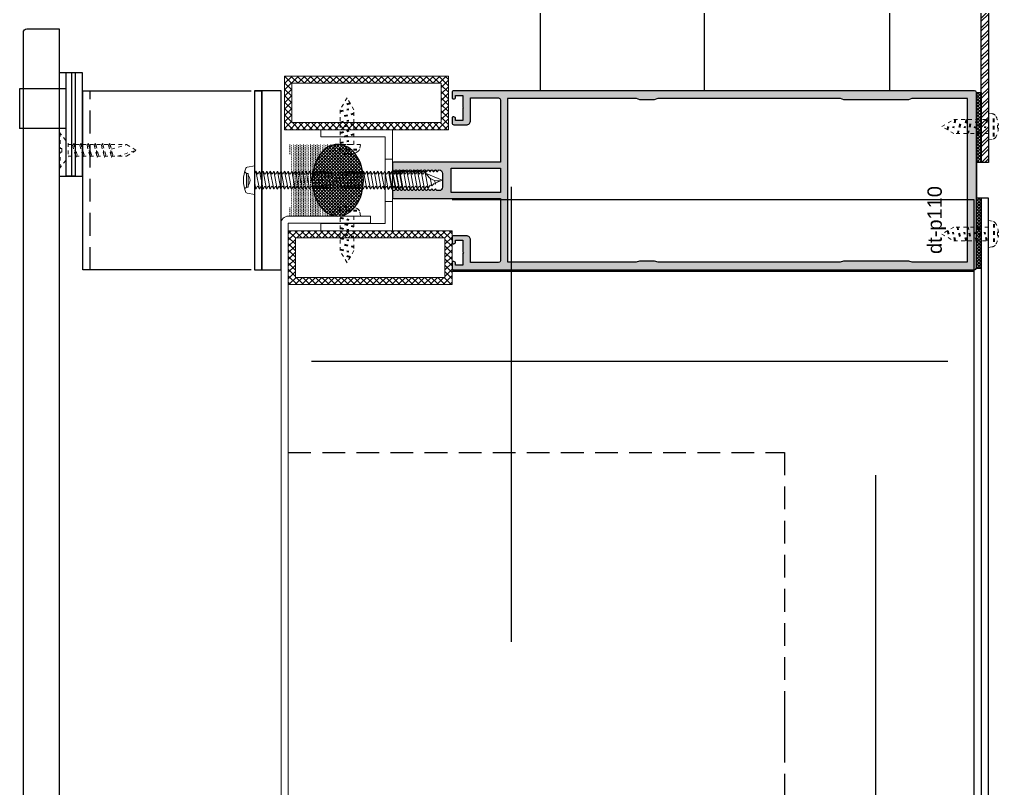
# Model space of a CAD drawing. Header units: inches. Extents: x -772 to 6765, y -813 to 4093.
# Drawn here: x -73.73 to -46.39, y 3304.16 to 3325.62 of the extents above; entities that cross this region are included whole.
import ezdxf

# ---------------------------------------------------------------- set-up
doc = ezdxf.new("R2010")
doc.units = ezdxf.units.IN
doc.header["$MEASUREMENT"] = 0
for name, pattern in [('HIDDEN', [9.525, 6.35, -3.175]), ('HIDDEN2', [0.1875, 0.125, -0.0625]), ('HIDDENX2', [19.05, 12.7, -6.35])]:
    doc.linetypes.add(name, pattern=pattern)
for name, color, linetype in [('aksoy_aksesuar', 40, 'Continuous'), ('aksoy_bant', 1, 'Continuous'), ('aksoy_block', 7, 'Continuous'), ('aksoy_detaytarama', 252, 'Continuous'), ('aksoy_fitil', 1, 'Continuous'), ('aksoy_iz', 8, 'HIDDEN'), ('aksoy_kapali', 3, 'Continuous'), ('aksoy_pvc', 245, 'Continuous'), ('aksoy_silikon', 1, 'Continuous'), ('H_FAC_Giydirme', 100, 'Continuous'), ('H_FAC_Kaplama', 41, 'Continuous'), ('H_FAC_Metal', 181, 'Continuous'), ('H_GEN_Greyscale1', 251, 'Continuous'), ('H_GEN_YalitimIsi', 32, 'BATTING'), ('H_STR_BetonarmeIz', 135, 'HIDDENX2')]:
    doc.layers.add(name, color=color, linetype=linetype)
for name, color, linetype, lineweight in [('aksoy_vida', 8, 'Continuous', 0), ('PROFIL', 5, 'Continuous', 18), ('S02_Beschriftung', 40, 'Continuous', 25)]:
    doc.layers.add(name, color=color, linetype=linetype, lineweight=lineweight)
doc.styles.get("Standard").update_dxf_attribs({"font": 'arial.ttf'})
doc.linetypes.add('BATTING', pattern='A,0.00254,-2.54,[134,ltypeshp.shx,S=2.54,R=0,X=-2.54,Y=0],-5.08,[134,ltypeshp.shx,S=2.54,R=180,X=2.54,Y=0],-2.54', length=10.16254)

# ---------------------------------------------------------------- blocks, each defined once
blk = doc.blocks.new('*U235')
at = {"layer": 'aksoy_kapali', "linetype": 'HIDDEN'}
blk.add_lwpolyline([(-212.61, 0), (-212.61, 533.45)], dxfattribs=at)
at = {"layer": 'H_FAC_Kaplama', "ltscale": 0.2}
for points in [[(-10, 0), (-10, 533.45)], [(0, 533.45), (0, 0)]]:
    blk.add_lwpolyline(points, dxfattribs=at)
at = {"layer": 'H_FAC_Metal'}
for points in [[(-269.61, 533.45), (-269.61, 0)], [(-267.61, 0), (-267.61, 533.45)]]:
    blk.add_lwpolyline(points, dxfattribs=at)
at = {"layer": 'H_FAC_Metal', "lineweight": 5}
for points in [[(-74, 533.45), (-74, 0)], [(-72, 0), (-72, 533.45)]]:
    blk.add_lwpolyline(points, dxfattribs=at)
at = {"layer": 'H_GEN_Greyscale1'}
blk.add_lwpolyline([(-265.61, 533.45), (-265.61, 0)], dxfattribs=at)
at = {"layer": 'H_GEN_YalitimIsi', "ltscale": 0.1}
blk.add_line((-238.11, 0), (-238.11, 533.45), dxfattribs=at)
blk = doc.blocks.new('RYN_0342506', base_point=(58, 24.6))
at = {"layer": 'aksoy_detaytarama', "ltscale": 0.1, "extrusion": (0, 0, -1)}
h = blk.add_hatch(color=256, dxfattribs=at)
h.dxf.hatch_style = 1
h.paths.add_polyline_path([(-88.15, 53), (-88.15, 46.2), (-74.45, 46.2), (-74.45, 53)], flags=16)
edge = h.paths.add_edge_path()
edge.add_arc((-87.65, 72.1), 0.5, 450.0013, 539.9987)
edge.add_line((-88.15, 72.1), (-88.15, 54.7))
edge.add_line((-88.15, 54.7), (-58.5, 54.7))
edge.add_arc((-58.5, 54.2), 0.5, 360, 450, ccw=False)
edge.add_line((-58, 54.2), (-58, 52.5))
edge.add_line((-58, 52.5), (-58.11, 52.5))
edge.add_line((-58.11, 52.5), (-58.33, 52.12))
edge.add_arc((-58.5, 52.22), 0.2, 210, 330, ccw=False)
edge.add_line((-58.67, 52.12), (-58.83, 52.39))
edge.add_arc((-59, 52.29), 0.2, 390, 510)
edge.add_line((-59.17, 52.39), (-59.33, 52.12))
edge.add_arc((-59.5, 52.22), 0.2, 210, 330, ccw=False)
edge.add_line((-59.67, 52.12), (-59.83, 52.39))
edge.add_arc((-60, 52.29), 0.2, 390, 510)
edge.add_line((-60.17, 52.39), (-60.33, 52.12))
edge.add_arc((-60.5, 52.22), 0.2, 210, 330, ccw=False)
edge.add_line((-60.67, 52.12), (-60.83, 52.39))
edge.add_arc((-61, 52.29), 0.2, 390, 510)
edge.add_line((-61.17, 52.39), (-61.33, 52.12))
edge.add_arc((-61.5, 52.22), 0.2, 210, 330, ccw=False)
edge.add_line((-61.67, 52.12), (-61.83, 52.39))
edge.add_arc((-62, 52.29), 0.2, 390, 510)
edge.add_line((-62.17, 52.39), (-62.33, 52.12))
edge.add_arc((-62.5, 52.22), 0.2, 210, 330, ccw=False)
edge.add_line((-62.67, 52.12), (-62.83, 52.39))
edge.add_arc((-63, 52.29), 0.2, 390, 510)
edge.add_line((-63.17, 52.39), (-63.33, 52.12))
edge.add_arc((-63.5, 52.22), 0.2, 210, 330, ccw=False)
edge.add_line((-63.67, 52.12), (-63.83, 52.39))
edge.add_arc((-64, 52.29), 0.2, 390, 510)
edge.add_line((-64.17, 52.39), (-64.33, 52.12))
edge.add_arc((-64.5, 52.22), 0.2, 210, 330, ccw=False)
edge.add_line((-64.67, 52.12), (-64.83, 52.39))
edge.add_arc((-65, 52.29), 0.2, 390, 510)
edge.add_line((-65.17, 52.39), (-65.33, 52.12))
edge.add_arc((-65.5, 52.22), 0.2, 210, 330, ccw=False)
edge.add_line((-65.67, 52.12), (-65.83, 52.39))
edge.add_arc((-66, 52.29), 0.2, 390, 510)
edge.add_line((-66.17, 52.39), (-66.33, 52.12))
edge.add_arc((-66.5, 52.22), 0.2, 210, 330, ccw=False)
edge.add_line((-66.67, 52.12), (-66.83, 52.39))
edge.add_arc((-67, 52.29), 0.2, 390, 510)
edge.add_line((-67.17, 52.39), (-67.33, 52.12))
edge.add_arc((-67.5, 52.22), 0.2, 210, 330, ccw=False)
edge.add_line((-67.67, 52.12), (-67.83, 52.39))
edge.add_arc((-68, 52.29), 0.2, 390, 510)
edge.add_line((-68.17, 52.39), (-68.33, 52.12))
edge.add_arc((-68.5, 52.22), 0.2, 210, 330, ccw=False)
edge.add_line((-68.67, 52.12), (-68.83, 52.39))
edge.add_arc((-69, 52.29), 0.2, 390, 510)
edge.add_line((-69.17, 52.39), (-69.33, 52.12))
edge.add_arc((-69.5, 52.22), 0.2, 210, 330, ccw=False)
edge.add_line((-69.67, 52.12), (-69.83, 52.39))
edge.add_arc((-70, 52.29), 0.2, 390, 510)
edge.add_line((-70.17, 52.39), (-70.33, 52.12))
edge.add_arc((-70.5, 52.22), 0.2, 210, 330, ccw=False)
edge.add_line((-70.67, 52.12), (-70.89, 52.5))
edge.add_line((-70.89, 52.5), (-71, 52.5))
edge.add_arc((-71, 51.5), 1, 450, 540)
edge.add_line((-72, 51.5), (-72, 47.7))
edge.add_arc((-71, 47.7), 1, 540, 630)
edge.add_line((-71, 46.7), (-70.39, 46.7))
edge.add_line((-70.39, 46.7), (-70.17, 47.07))
edge.add_arc((-70, 46.97), 0.2, 390, 510, ccw=False)
edge.add_line((-69.83, 47.07), (-69.67, 46.81))
edge.add_arc((-69.5, 46.91), 0.2, 570, 690)
edge.add_line((-69.33, 46.81), (-69.17, 47.07))
edge.add_arc((-69, 46.97), 0.2, 390, 510, ccw=False)
edge.add_line((-68.83, 47.07), (-68.67, 46.81))
edge.add_arc((-68.5, 46.91), 0.2, 570, 690)
edge.add_line((-68.33, 46.81), (-68.17, 47.07))
edge.add_arc((-68, 46.97), 0.2, 390, 510, ccw=False)
edge.add_line((-67.83, 47.07), (-67.67, 46.81))
edge.add_arc((-67.5, 46.91), 0.2, 570, 690)
edge.add_line((-67.33, 46.81), (-67.17, 47.07))
edge.add_arc((-67, 46.97), 0.2, 390, 510, ccw=False)
edge.add_line((-66.83, 47.07), (-66.67, 46.81))
edge.add_arc((-66.5, 46.91), 0.2, 570, 690)
edge.add_line((-66.33, 46.81), (-66.17, 47.07))
edge.add_arc((-66, 46.97), 0.2, 390, 510, ccw=False)
edge.add_line((-65.83, 47.07), (-65.67, 46.81))
edge.add_arc((-65.5, 46.91), 0.2, 570, 690)
edge.add_line((-65.33, 46.81), (-65.17, 47.07))
edge.add_arc((-65, 46.97), 0.2, 390, 510, ccw=False)
edge.add_line((-64.83, 47.07), (-64.67, 46.81))
edge.add_arc((-64.5, 46.91), 0.2, 570, 690)
edge.add_line((-64.33, 46.81), (-64.17, 47.07))
edge.add_arc((-64, 46.97), 0.2, 390, 510, ccw=False)
edge.add_line((-63.83, 47.07), (-63.67, 46.81))
edge.add_arc((-63.5, 46.91), 0.2, 570, 690)
edge.add_line((-63.33, 46.81), (-63.17, 47.07))
edge.add_arc((-63, 46.97), 0.2, 390, 510, ccw=False)
edge.add_line((-62.83, 47.07), (-62.67, 46.81))
edge.add_arc((-62.5, 46.91), 0.2, 570, 690)
edge.add_line((-62.33, 46.81), (-62.17, 47.07))
edge.add_arc((-62, 46.97), 0.2, 390, 510, ccw=False)
edge.add_line((-61.83, 47.07), (-61.67, 46.81))
edge.add_arc((-61.5, 46.91), 0.2, 570, 690)
edge.add_line((-61.33, 46.81), (-61.17, 47.07))
edge.add_arc((-61, 46.97), 0.2, 390, 510, ccw=False)
edge.add_line((-60.83, 47.07), (-60.67, 46.81))
edge.add_arc((-60.5, 46.91), 0.2, 570, 690)
edge.add_line((-60.33, 46.81), (-60.17, 47.07))
edge.add_arc((-60, 46.97), 0.2, 390, 510, ccw=False)
edge.add_line((-59.83, 47.07), (-59.67, 46.81))
edge.add_arc((-59.5, 46.91), 0.2, 570, 690)
edge.add_line((-59.33, 46.81), (-59.17, 47.07))
edge.add_arc((-59, 46.97), 0.2, 390, 510, ccw=False)
edge.add_line((-58.83, 47.07), (-58.61, 46.7))
edge.add_line((-58.61, 46.7), (-58, 46.7))
edge.add_line((-58, 46.7), (-58, 45))
edge.add_arc((-58.5, 45), 0.5, 270, 360, ccw=False)
edge.add_line((-58.5, 44.5), (-88.15, 44.5))
edge.add_line((-88.15, 44.5), (-88.15, 27.1))
edge.add_arc((-87.65, 27.1), 0.5, 540.0013, 629.9987)
edge.add_line((-87.65, 26.6), (-79.85, 26.6))
edge.add_line((-79.85, 26.6), (-79.85, 32.9))
edge.add_arc((-78.65, 32.9), 1.2, 450, 540, ccw=False)
edge.add_line((-78.65, 34.1), (-75.15, 34.1))
edge.add_arc((-75.15, 33.6), 0.5, 360, 450, ccw=False)
edge.add_line((-74.65, 33.6), (-74.65, 32.2))
edge.add_arc((-74.95, 32.2), 0.3, 270, 360.5033, ccw=False)
edge.add_line((-74.95, 31.9), (-75.15, 31.9))
edge.add_arc((-75.15, 32.4), 0.5, 540, 630, ccw=False)
edge.add_line((-75.65, 32.4), (-75.65, 32.9))
edge.add_line((-75.65, 32.9), (-77.65, 32.9))
edge.add_line((-77.65, 32.9), (-77.65, 29.6))
edge.add_line((-77.65, 29.6), (-77.85, 29.4))
edge.add_line((-77.85, 29.4), (-77.65, 29.2))
edge.add_line((-77.65, 29.2), (-77.65, 25.9))
edge.add_line((-77.65, 25.9), (-75.65, 25.9))
edge.add_line((-75.65, 25.9), (-75.65, 26.4))
edge.add_arc((-75.15, 26.4), 0.5, 450, 540, ccw=False)
edge.add_line((-75.15, 26.9), (-74.95, 26.9))
edge.add_arc((-74.95, 26.6), 0.3, 360, 450, ccw=False)
edge.add_line((-74.65, 26.6), (-74.65, 25.1))
edge.add_arc((-75.15, 25.1), 0.5, 270, 360, ccw=False)
edge.add_line((-75.15, 24.6), (-220.65, 24.6))
edge.add_arc((-220.65, 25.1), 0.5, 540.0003, 629.9997, ccw=False)
edge.add_line((-221.15, 25.1), (-221.15, 74.1))
edge.add_arc((-220.65, 74.1), 0.5, 450.0003, 539.9997, ccw=False)
edge.add_line((-220.65, 74.6), (-75.15, 74.6))
edge.add_arc((-75.15, 74.1), 0.5, 360, 450, ccw=False)
edge.add_line((-74.65, 74.1), (-74.65, 72.6))
edge.add_arc((-74.95, 72.6), 0.3, 270, 360, ccw=False)
edge.add_line((-74.95, 72.3), (-75.15, 72.3))
edge.add_arc((-75.15, 72.8), 0.5, 180, 270, ccw=False)
edge.add_line((-75.65, 72.8), (-75.65, 73.3))
edge.add_line((-75.65, 73.3), (-77.65, 73.3))
edge.add_line((-77.65, 73.3), (-77.65, 70))
edge.add_line((-77.65, 70), (-77.85, 69.8))
edge.add_line((-77.85, 69.8), (-77.65, 69.6))
edge.add_line((-77.65, 69.6), (-77.65, 66.3))
edge.add_line((-77.65, 66.3), (-75.65, 66.3))
edge.add_line((-75.65, 66.3), (-75.65, 66.8))
edge.add_arc((-75.15, 66.8), 0.5, 450, 540, ccw=False)
edge.add_line((-75.15, 67.3), (-74.95, 67.3))
edge.add_arc((-74.95, 67), 0.3, 359.4967, 450, ccw=False)
edge.add_line((-74.65, 67), (-74.65, 65.6))
edge.add_arc((-75.15, 65.6), 0.5, 270, 360, ccw=False)
edge.add_line((-75.15, 65.1), (-78.65, 65.1))
edge.add_arc((-78.65, 66.3), 1.2, 540, 630, ccw=False)
edge.add_line((-79.85, 66.3), (-79.85, 72.6))
edge.add_line((-79.85, 72.6), (-87.65, 72.6))
h.paths.add_polyline_path([(-218.65, 72.4), (-203.15, 72.4), (-202.15, 72.1), (-184.15, 72.1), (-183.15, 72.4), (-132.15, 72.4), (-131.15, 72.1), (-127.15, 72.1), (-126.15, 72.4), (-90.15, 72.4), (-90.15, 26.8), (-126.15, 26.8), (-127.15, 27.1), (-131.15, 27.1), (-132.15, 26.8), (-183.15, 26.8), (-183.15, 26.8), (-184.15, 27.1), (-202.15, 27.1), (-203.15, 26.8), (-218.65, 26.8)], flags=16)
at = {"layer": 'H_FAC_Giydirme', "extrusion": (0, 0, -1)}
blk.add_lwpolyline([(-87.65, 72.6, 0.4142), (-88.15, 72.1), (-88.15, 54.7), (-58.5, 54.7, -0.414214), (-58, 54.2), (-58, 52.5), (-58.11, 52.5), (-58.33, 52.12, -0.57735), (-58.67, 52.12), (-58.83, 52.39, 0.57735), (-59.17, 52.39), (-59.33, 52.12, -0.57735), (-59.67, 52.12), (-59.83, 52.39, 0.57735), (-60.17, 52.39), (-60.33, 52.12, -0.57735), (-60.67, 52.12), (-60.83, 52.39, 0.57735), (-61.17, 52.39), (-61.33, 52.12, -0.57735), (-61.67, 52.12), (-61.83, 52.39, 0.57735), (-62.17, 52.39), (-62.33, 52.12, -0.57735), (-62.67, 52.12), (-62.83, 52.39, 0.57735), (-63.17, 52.39), (-63.33, 52.12, -0.57735), (-63.67, 52.12), (-63.83, 52.39, 0.57735), (-64.17, 52.39), (-64.33, 52.12, -0.57735), (-64.67, 52.12), (-64.83, 52.39, 0.57735), (-65.17, 52.39), (-65.33, 52.12, -0.57735), (-65.67, 52.12), (-65.83, 52.39, 0.57735), (-66.17, 52.39), (-66.33, 52.12, -0.57735), (-66.67, 52.12), (-66.83, 52.39, 0.57735), (-67.17, 52.39), (-67.33, 52.12, -0.57735), (-67.67, 52.12), (-67.83, 52.39, 0.57735), (-68.17, 52.39), (-68.33, 52.12, -0.57735), (-68.67, 52.12), (-68.83, 52.39, 0.57735), (-69.17, 52.39), (-69.33, 52.12, -0.57735), (-69.67, 52.12), (-69.83, 52.39, 0.57735), (-70.17, 52.39), (-70.33, 52.12, -0.57735), (-70.67, 52.12), (-70.89, 52.5), (-71, 52.5, 0.414214), (-72, 51.5), (-72, 47.7, 0.414214), (-71, 46.7), (-70.39, 46.7), (-70.17, 47.07, -0.57735), (-69.83, 47.07), (-69.67, 46.81, 0.57735), (-69.33, 46.81), (-69.17, 47.07, -0.57735), (-68.83, 47.07), (-68.67, 46.81, 0.57735), (-68.33, 46.81), (-68.17, 47.07, -0.57735), (-67.83, 47.07), (-67.67, 46.81, 0.57735), (-67.33, 46.81), (-67.17, 47.07, -0.57735), (-66.83, 47.07), (-66.67, 46.81, 0.57735), (-66.33, 46.81), (-66.17, 47.07, -0.57735), (-65.83, 47.07), (-65.67, 46.81, 0.57735), (-65.33, 46.81), (-65.17, 47.07, -0.57735), (-64.83, 47.07), (-64.67, 46.81, 0.57735), (-64.33, 46.81), (-64.17, 47.07, -0.57735), (-63.83, 47.07), (-63.67, 46.81, 0.57735), (-63.33, 46.81), (-63.17, 47.07, -0.57735), (-62.83, 47.07), (-62.67, 46.81, 0.57735), (-62.33, 46.81), (-62.17, 47.07, -0.57735), (-61.83, 47.07), (-61.67, 46.81, 0.57735), (-61.33, 46.81), (-61.17, 47.07, -0.57735), (-60.83, 47.07), (-60.67, 46.81, 0.57735), (-60.33, 46.81), (-60.17, 47.07, -0.57735), (-59.83, 47.07), (-59.67, 46.81, 0.57735), (-59.33, 46.81), (-59.17, 47.07, -0.57735), (-58.83, 47.07), (-58.61, 46.7), (-58, 46.7), (-58, 45, -0.414214), (-58.5, 44.5), (-88.15, 44.5), (-88.15, 27.1, 0.4142), (-87.65, 26.6), (-79.85, 26.6), (-79.85, 32.9, -0.414214), (-78.65, 34.1), (-75.15, 34.1, -0.414214), (-74.65, 33.6), (-74.65, 32.2, -0.416789), (-74.95, 31.9), (-75.15, 31.9, -0.414214), (-75.65, 32.4), (-75.65, 32.9), (-77.65, 32.9), (-77.65, 29.6), (-77.85, 29.4), (-77.65, 29.2), (-77.65, 25.9), (-75.65, 25.9), (-75.65, 26.4, -0.414214), (-75.15, 26.9), (-74.95, 26.9, -0.414214), (-74.65, 26.6), (-74.65, 25.1, -0.414214), (-75.15, 24.6), (-220.65, 24.6, -0.41421), (-221.15, 25.1), (-221.15, 74.1, -0.41421), (-220.65, 74.6), (-75.15, 74.6, -0.414214), (-74.65, 74.1), (-74.65, 72.6, -0.414214), (-74.95, 72.3), (-75.15, 72.3, -0.414214), (-75.65, 72.8), (-75.65, 73.3), (-77.65, 73.3), (-77.65, 70), (-77.85, 69.8), (-77.65, 69.6), (-77.65, 66.3), (-75.65, 66.3), (-75.65, 66.8, -0.414214), (-75.15, 67.3), (-74.95, 67.3, -0.416789), (-74.65, 67), (-74.65, 65.6, -0.414214), (-75.15, 65.1), (-78.65, 65.1, -0.414214), (-79.85, 66.3), (-79.85, 72.6)], format="xyb", close=True, dxfattribs=at)
for points in [[(-218.65, 72.4), (-203.15, 72.4), (-202.15, 72.1), (-184.15, 72.1), (-183.15, 72.4), (-132.15, 72.4), (-131.15, 72.1), (-127.15, 72.1), (-126.15, 72.4), (-90.15, 72.4), (-90.15, 26.8), (-126.15, 26.8), (-127.15, 27.1), (-131.15, 27.1), (-132.15, 26.8), (-183.15, 26.8), (-183.15, 26.8), (-184.15, 27.1), (-202.15, 27.1), (-203.15, 26.8), (-218.65, 26.8)], [(-88.15, 53), (-88.15, 46.2), (-74.45, 46.2), (-74.45, 53)]]:
    blk.add_lwpolyline(points, close=True, dxfattribs=at)
at = {"layer": 'H_FAC_Giydirme'}
blk.add_lwpolyline([(88.15, 53), (88.15, 46.2), (74.45, 46.2), (74.45, 53), (88.15, 53)], close=True, dxfattribs=at)
blk = doc.blocks.new('v4578')
at = {"layer": 'aksoy_vida', "ltscale": 0.2, "extrusion": (0, 0, -1)}
for p, q in [((13.94, 50.88), (14.65, 52.62)), ((14.65, 52.62), (16.5, 48.17)), ((13.29, 49.32), (12.43, 48.74)), ((13.7, 50.32), (13.11, 49.74)), ((13.11, 49.74), (13.3, 49.35)), ((15.22, 49.29), (13.11, 49.74)), ((13.29, 49.32), (13.3, 49.35)), ((13.94, 50.88), (13.52, 50.74)), ((14.65, 50.5), (13.52, 50.74)), ((13.52, 50.74), (13.72, 50.35)), ((13.7, 50.32), (13.72, 50.35)), ((15.64, 50.29), (15.62, 50.29)), ((12.97, 48.22), (12.13, 47.74)), ((17.17, 46.78), (12.13, 47.74)), ((12.13, 47.74), (12.97, 47.26)), ((12.97, 47.22), (12.13, 46.74)), ((17.17, 45.78), (12.13, 46.74)), ((12.13, 46.74), (12.97, 46.26)), ((17.17, 47.78), (12.43, 48.74)), ((12.43, 48.74), (12.97, 48.26)), ((12.97, 48.22), (12.97, 48.26)), ((12.97, 47.22), (12.97, 47.26)), ((16.33, 48.26), (17.17, 47.78)), ((17.17, 47.78), (16.33, 47.3)), ((16.33, 47.3), (16.33, 47.26)), ((16.33, 47.26), (17.17, 46.78)), ((17.17, 46.78), (16.33, 46.3)), ((12.97, 46.22), (12.13, 45.74)), ((17.17, 44.78), (12.13, 45.74)), ((12.13, 45.74), (12.97, 45.26)), ((12.97, 45.22), (12.13, 44.75)), ((14.14, 44.36), (12.13, 44.75)), ((12.8, 44.36), (12.13, 44.75)), ((12.97, 44.23), (12.13, 43.75)), ((12.97, 44.27), (12.8, 44.36)), ((12.97, 46.22), (12.97, 46.26)), ((12.97, 45.22), (12.97, 45.26)), ((12.97, 44.23), (12.97, 44.27)), ((17.17, 43.79), (14.14, 44.36)), ((16.33, 46.3), (16.33, 46.26)), ((16.33, 46.26), (17.17, 45.78)), ((17.17, 45.78), (16.33, 45.3)), ((16.33, 45.3), (16.33, 45.26)), ((16.33, 45.26), (17.17, 44.78)), ((16.33, 44.31), (16.44, 44.36)), ((16.33, 44.31), (16.33, 44.27)), ((16.33, 44.27), (17.17, 43.79)), ((17.17, 43.79), (16.33, 43.31)), ((16.44, 44.36), (17.17, 44.78)), ((17.16, 40.62), (12.12, 41.58)), ((12.12, 41.58), (12.96, 41.1)), ((12.96, 41.06), (12.12, 40.58)), ((17.17, 42.79), (12.13, 43.75)), ((12.13, 43.75), (12.97, 43.27)), ((12.97, 43.23), (12.13, 42.75)), ((17.17, 41.79), (12.13, 42.75)), ((12.13, 42.75), (12.97, 42.27)), ((12.97, 42.23), (12.13, 41.75)), ((14.66, 41.26), (12.13, 41.75)), ((12.13, 41.75), (12.97, 41.27)), ((12.97, 41.23), (12.13, 40.75)), ((12.97, 41.27), (12.8, 41.36)), ((12.96, 41.06), (12.96, 41.1)), ((12.97, 43.23), (12.97, 43.27)), ((12.97, 42.23), (12.97, 42.27)), ((12.97, 41.26), (12.97, 41.27)), ((12.97, 41.23), (12.97, 41.27)), ((17.17, 40.79), (14.13, 41.36)), ((17.16, 41.62), (16.32, 41.14)), ((16.32, 41.14), (16.32, 41.1)), ((16.32, 41.1), (17.16, 40.62)), ((16.33, 43.31), (16.33, 43.27)), ((16.33, 43.27), (17.17, 42.79)), ((17.17, 42.79), (16.33, 42.31)), ((16.33, 42.31), (16.33, 42.27)), ((16.33, 42.27), (17.17, 41.79)), ((17.17, 41.79), (16.33, 41.31)), ((16.33, 41.31), (16.43, 41.36)), ((16.33, 41.31), (16.33, 41.27)), ((16.33, 41.31), (16.33, 41.27)), ((16.34, 41.26), (16.33, 41.27)), ((16.33, 41.27), (17.17, 40.79)), ((17.16, 39.62), (12.12, 40.58)), ((12.12, 40.58), (12.96, 40.1)), ((12.96, 40.06), (12.12, 39.58)), ((14.65, 39.1), (12.12, 39.58)), ((12.12, 39.58), (12.96, 39.1)), ((12.96, 39.06), (12.12, 38.58)), ((17.16, 37.62), (12.12, 38.58)), ((12.12, 38.58), (12.96, 38.1)), ((17.17, 39.79), (12.13, 40.75)), ((12.13, 40.75), (12.97, 40.27)), ((12.97, 40.23), (12.13, 39.75)), ((17.17, 38.79), (12.13, 39.75)), ((12.13, 39.75), (12.97, 39.27)), ((12.97, 39.23), (12.13, 38.75)), ((14.66, 38.26), (12.13, 38.75)), ((12.13, 38.75), (12.97, 38.27)), ((12.96, 39.1), (12.79, 39.2)), ((12.97, 38.27), (12.8, 38.36)), ((12.96, 40.06), (12.96, 40.1)), ((12.96, 39.1), (12.96, 39.1)), ((12.96, 39.06), (12.96, 39.1)), ((12.97, 40.23), (12.97, 40.27)), ((12.97, 39.23), (12.97, 39.27)), ((17.16, 38.62), (14.13, 39.2)), ((17.17, 37.79), (14.13, 38.36)), ((17.16, 40.62), (16.32, 40.14)), ((16.32, 40.14), (16.32, 40.1)), ((16.32, 40.1), (17.16, 39.62)), ((17.16, 39.62), (16.32, 39.14)), ((16.32, 39.14), (16.43, 39.2)), ((16.32, 39.14), (16.32, 39.1)), ((16.32, 39.14), (16.32, 39.1)), ((16.32, 39.1), (17.16, 38.62)), ((16.33, 39.1), (16.32, 39.1)), ((17.16, 38.62), (16.32, 38.14)), ((17.17, 40.79), (16.33, 40.31)), ((16.33, 40.31), (16.33, 40.27)), ((16.33, 40.27), (17.17, 39.79)), ((17.17, 39.79), (16.33, 39.31)), ((16.33, 39.31), (16.33, 39.27)), ((16.33, 39.27), (17.17, 38.79)), ((17.17, 38.79), (16.33, 38.31)), ((16.33, 38.31), (16.43, 38.36)), ((16.33, 38.31), (16.33, 38.27)), ((16.33, 38.31), (16.33, 38.27)), ((12.96, 38.06), (12.12, 37.58)), ((17.16, 36.62), (12.12, 37.58)), ((12.12, 37.58), (12.96, 37.1)), ((12.96, 37.06), (12.12, 36.58)), ((14.65, 36.1), (12.12, 36.58)), ((12.12, 36.58), (12.96, 36.1)), ((12.97, 38.23), (12.13, 37.75)), ((12.97, 36.06), (12.13, 35.58)), ((17.17, 34.62), (12.13, 35.58)), ((12.13, 35.58), (12.97, 35.1)), ((12.96, 38.06), (12.96, 38.1)), ((12.96, 37.06), (12.96, 37.1)), ((12.96, 36.1), (12.96, 36.1)), ((12.97, 38.23), (12.97, 38.27)), ((12.97, 38.26), (12.97, 38.27)), ((12.97, 36.06), (12.97, 36.1)), ((17.17, 35.62), (14.66, 36.1)), ((16.32, 38.14), (16.32, 38.1)), ((16.32, 38.1), (17.16, 37.62)), ((17.16, 37.62), (16.32, 37.14)), ((16.32, 37.14), (16.32, 37.1)), ((16.32, 37.1), (17.16, 36.62)), ((17.16, 36.62), (16.32, 36.14)), ((16.32, 36.14), (16.32, 36.1)), ((16.33, 36.1), (16.32, 36.1)), ((16.33, 38.27), (17.17, 37.79)), ((16.33, 38.26), (16.33, 38.27)), ((17.17, 35.62), (16.33, 36.1)), ((17.17, 35.62), (16.33, 35.14)), ((12.97, 35.06), (12.13, 34.58)), ((17.17, 33.62), (12.13, 34.58)), ((12.13, 34.58), (12.97, 34.1)), ((12.97, 34.06), (12.13, 33.58)), ((17.17, 32.62), (12.13, 33.58)), ((12.13, 33.58), (12.97, 33.1)), ((12.97, 33.06), (12.13, 32.58)), ((12.97, 35.06), (12.97, 35.1)), ((12.97, 34.06), (12.97, 34.1)), ((12.97, 33.06), (12.97, 33.1)), ((16.33, 35.14), (16.33, 35.1)), ((16.33, 35.1), (17.17, 34.62)), ((17.17, 34.62), (16.33, 34.14)), ((16.33, 34.14), (16.33, 34.1)), ((16.33, 34.1), (17.17, 33.62)), ((17.17, 33.62), (16.33, 33.14)), ((16.33, 33.14), (16.33, 33.1)), ((16.33, 33.1), (17.17, 32.62)), ((17.17, 31.62), (12.13, 32.58)), ((12.13, 32.58), (12.97, 32.1)), ((12.97, 32.06), (12.13, 31.58)), ((14.66, 31.1), (12.13, 31.58)), ((12.13, 31.58), (12.97, 31.1)), ((12.97, 31.06), (12.13, 30.58)), ((17.17, 29.62), (12.13, 30.58)), ((12.13, 30.58), (12.97, 30.1)), ((12.97, 31.1), (12.79, 31.2)), ((12.97, 32.06), (12.97, 32.1)), ((12.97, 31.06), (12.97, 31.1)), ((12.97, 31.1), (12.97, 31.1)), ((12.97, 30.06), (12.97, 30.1)), ((17.17, 30.62), (14.13, 31.2)), ((17.17, 32.62), (16.33, 32.14)), ((16.33, 32.14), (16.33, 32.1)), ((16.33, 32.1), (17.17, 31.62)), ((17.17, 31.62), (16.33, 31.14)), ((16.33, 31.14), (16.43, 31.2)), ((16.33, 31.14), (16.33, 31.1)), ((16.33, 31.14), (16.33, 31.1)), ((16.33, 31.1), (17.17, 30.62)), ((16.33, 31.1), (16.33, 31.1)), ((17.17, 30.62), (16.33, 30.14)), ((16.33, 30.14), (16.33, 30.1)), ((16.33, 30.1), (17.17, 29.62)), ((12.97, 30.06), (12.13, 29.58)), ((17.17, 28.62), (12.13, 29.58)), ((12.13, 29.58), (12.97, 29.1)), ((12.97, 29.06), (12.13, 28.58)), ((14.66, 28.1), (12.13, 28.58)), ((12.13, 28.58), (12.97, 28.1)), ((12.97, 28.06), (12.13, 27.58)), ((17.17, 26.62), (12.13, 27.58)), ((12.13, 27.58), (12.97, 27.1)), ((12.97, 29.06), (12.97, 29.1)), ((12.97, 28.06), (12.97, 28.1)), ((12.97, 28.1), (12.97, 28.1)), ((17.17, 27.62), (14.66, 28.1)), ((17.17, 29.62), (16.33, 29.14)), ((16.33, 29.14), (16.33, 29.1)), ((16.33, 29.1), (17.17, 28.62)), ((17.17, 28.62), (16.33, 28.14)), ((16.33, 28.14), (16.33, 28.1)), ((17.17, 27.62), (16.33, 28.1)), ((16.33, 28.1), (16.33, 28.1)), ((17.17, 27.62), (16.33, 27.14)), ((12.97, 27.06), (12.13, 26.58)), ((17.17, 25.62), (12.13, 26.58)), ((12.13, 26.58), (12.97, 26.1)), ((12.97, 26.06), (12.13, 25.58)), ((17.17, 24.62), (12.13, 25.58)), ((12.13, 25.58), (12.97, 25.1)), ((12.97, 25.06), (12.13, 24.58)), ((12.97, 27.06), (12.97, 27.1)), ((12.97, 26.06), (12.97, 26.1)), ((12.97, 25.06), (12.97, 25.1)), ((16.33, 27.14), (16.33, 27.1)), ((16.33, 27.1), (17.17, 26.62)), ((17.17, 26.62), (16.33, 26.14)), ((16.33, 26.14), (16.33, 26.1)), ((16.33, 26.1), (17.17, 25.62)), ((17.17, 25.62), (16.33, 25.14)), ((16.33, 25.14), (16.33, 25.1)), ((16.33, 25.1), (17.17, 24.62)), ((17.17, 24.62), (16.33, 24.14)), ((17.17, 23.62), (12.13, 24.58)), ((12.13, 24.58), (12.97, 24.1)), ((12.97, 24.06), (12.13, 23.58)), ((14.66, 23.1), (12.13, 23.58)), ((12.13, 23.58), (12.97, 23.1)), ((12.97, 23.06), (12.13, 22.58)), ((17.17, 21.62), (12.13, 22.58)), ((12.13, 22.58), (12.97, 22.1)), ((12.97, 22.06), (12.13, 21.58)), ((12.97, 23.1), (12.8, 23.2)), ((12.97, 24.06), (12.97, 24.1)), ((12.97, 23.06), (12.97, 23.1)), ((12.97, 23.1), (12.97, 23.1)), ((12.97, 22.06), (12.97, 22.1)), ((17.17, 22.62), (14.13, 23.2)), ((16.33, 24.14), (16.33, 24.1)), ((16.33, 24.1), (17.17, 23.62)), ((17.17, 23.62), (16.33, 23.14)), ((16.33, 23.14), (16.43, 23.2)), ((16.33, 23.14), (16.33, 23.1)), ((16.33, 23.14), (16.33, 23.1)), ((16.33, 23.1), (17.17, 22.62)), ((16.33, 23.1), (16.33, 23.1)), ((17.17, 22.62), (16.33, 22.14)), ((16.33, 22.14), (16.33, 22.1)), ((16.33, 22.1), (17.17, 21.62)), ((17.17, 20.62), (12.13, 21.58)), ((12.13, 21.58), (12.97, 21.1)), ((12.97, 21.06), (12.13, 20.58)), ((14.66, 20.1), (12.13, 20.58)), ((12.13, 20.58), (12.97, 20.1)), ((12.97, 20.06), (12.13, 19.58)), ((17.17, 18.62), (12.13, 19.58)), ((12.13, 19.58), (12.97, 19.1)), ((12.97, 21.06), (12.97, 21.1)), ((12.97, 20.06), (12.97, 20.1)), ((12.97, 20.1), (12.97, 20.1)), ((17.17, 19.62), (14.66, 20.1)), ((17.17, 21.62), (16.33, 21.14)), ((16.33, 21.14), (16.33, 21.1)), ((16.33, 21.1), (17.17, 20.62)), ((17.17, 20.62), (16.33, 20.14)), ((16.33, 20.14), (16.33, 20.1)), ((16.33, 20.1), (16.33, 20.1)), ((17.17, 19.62), (16.33, 19.14)), ((17.17, 19.62), (16.34, 20.1)), ((12.97, 19.06), (12.13, 18.58)), ((17.17, 17.62), (12.13, 18.58)), ((12.13, 18.58), (12.97, 18.1)), ((12.97, 18.06), (12.13, 17.58)), ((17.17, 16.62), (12.13, 17.58)), ((12.13, 17.58), (12.97, 17.1)), ((12.97, 17.06), (12.13, 16.58)), ((17.17, 15.62), (12.13, 16.58)), ((12.13, 16.58), (12.97, 16.1)), ((12.97, 19.06), (12.97, 19.1)), ((12.97, 18.06), (12.97, 18.1)), ((12.97, 17.06), (12.97, 17.1)), ((16.33, 19.14), (16.33, 19.1)), ((16.33, 19.1), (17.17, 18.62)), ((17.17, 18.62), (16.33, 18.14)), ((16.33, 18.14), (16.33, 18.1)), ((16.33, 18.1), (17.17, 17.62)), ((17.17, 17.62), (16.33, 17.14)), ((16.33, 17.14), (16.33, 17.1)), ((16.33, 17.1), (17.17, 16.62)), ((17.17, 16.62), (16.33, 16.14)), ((12.97, 16.06), (12.13, 15.58)), ((14.66, 15.1), (12.13, 15.58)), ((12.13, 15.58), (12.97, 15.1)), ((12.97, 15.06), (12.13, 14.58)), ((17.17, 13.62), (12.13, 14.58)), ((12.13, 14.58), (12.97, 14.1)), ((12.97, 14.06), (12.13, 13.58)), ((12.97, 15.1), (12.79, 15.2)), ((12.97, 16.06), (12.97, 16.1)), ((12.97, 15.06), (12.97, 15.1)), ((12.97, 15.1), (12.97, 15.1)), ((12.97, 14.06), (12.97, 14.1)), ((17.17, 14.62), (14.13, 15.2)), ((16.33, 16.14), (16.33, 16.1)), ((16.33, 16.1), (17.17, 15.62)), ((17.17, 15.62), (16.33, 15.14)), ((16.33, 15.14), (16.43, 15.2)), ((16.33, 15.14), (16.33, 15.1)), ((16.33, 15.14), (16.33, 15.1)), ((16.33, 15.1), (17.17, 14.62)), ((16.33, 15.1), (16.33, 15.1)), ((17.17, 14.62), (16.33, 14.14)), ((16.33, 14.14), (16.33, 14.1)), ((16.33, 14.1), (17.17, 13.62)), ((17.17, 12.62), (12.13, 13.58)), ((12.13, 13.58), (12.97, 13.1)), ((12.97, 13.06), (12.13, 12.58)), ((14.66, 12.1), (12.13, 12.58)), ((12.13, 12.58), (12.97, 12.1)), ((12.97, 12.06), (12.13, 11.58)), ((17.17, 10.62), (12.13, 11.58)), ((12.13, 11.58), (12.97, 11.1)), ((12.97, 11.06), (12.13, 10.58)), ((12.97, 13.06), (12.97, 13.1)), ((12.97, 12.06), (12.97, 12.1)), ((12.97, 12.1), (12.97, 12.1)), ((12.97, 11.06), (12.97, 11.1)), ((17.17, 11.62), (14.66, 12.1)), ((17.17, 13.62), (16.33, 13.14)), ((16.33, 13.14), (16.33, 13.1)), ((16.33, 13.1), (17.17, 12.62)), ((17.17, 12.62), (16.33, 12.14)), ((16.33, 12.14), (16.33, 12.1)), ((17.17, 11.62), (16.33, 12.1)), ((16.33, 12.1), (16.33, 12.1)), ((17.17, 11.62), (16.33, 11.14)), ((16.33, 11.14), (16.33, 11.1)), ((16.33, 11.1), (17.17, 10.62)), ((17.17, 9.62), (12.13, 10.58)), ((12.13, 10.58), (12.97, 10.1)), ((12.97, 10.06), (12.13, 9.58)), ((17.17, 8.62), (12.13, 9.58)), ((12.13, 9.58), (12.97, 9.1)), ((12.97, 9.06), (12.13, 8.58)), ((17.17, 7.62), (12.13, 8.58)), ((12.13, 8.58), (12.97, 8.1)), ((12.97, 10.06), (12.97, 10.1)), ((12.97, 9.06), (12.97, 9.1)), ((17.17, 10.62), (16.33, 10.14)), ((16.33, 10.14), (16.33, 10.1)), ((16.33, 10.1), (17.17, 9.62)), ((17.17, 9.62), (16.33, 9.14)), ((16.33, 9.14), (16.33, 9.1)), ((16.33, 9.1), (17.17, 8.62)), ((17.17, 8.62), (16.33, 8.14)), ((12.97, 8.06), (12.13, 7.58)), ((14.66, 7.1), (12.13, 7.58)), ((12.13, 7.58), (12.97, 7.1)), ((12.97, 7.06), (12.13, 6.58)), ((17.17, 5.62), (12.13, 6.58)), ((12.13, 6.58), (12.97, 6.1)), ((12.97, 6.06), (12.13, 5.58)), ((17.17, 4.62), (12.13, 5.58)), ((12.13, 5.58), (12.97, 5.1)), ((12.97, 7.1), (12.8, 7.2)), ((12.97, 8.06), (12.97, 8.1)), ((12.97, 7.06), (12.97, 7.1)), ((12.97, 7.1), (12.97, 7.1)), ((12.97, 6.06), (12.97, 6.1)), ((17.17, 6.62), (14.13, 7.2)), ((16.33, 8.14), (16.33, 8.1)), ((16.33, 8.1), (17.17, 7.62)), ((17.17, 7.62), (16.33, 7.14)), ((16.33, 7.14), (16.43, 7.2)), ((16.33, 7.14), (16.33, 7.1)), ((16.33, 7.14), (16.33, 7.1)), ((16.33, 7.1), (17.17, 6.62)), ((16.33, 7.1), (16.33, 7.1)), ((17.17, 6.62), (16.33, 6.14)), ((16.33, 6.14), (16.33, 6.1)), ((16.33, 6.1), (17.17, 5.62)), ((17.17, 5.62), (16.33, 5.14)), ((12.97, 5.06), (12.13, 4.58)), ((14.66, 4.1), (12.13, 4.58)), ((12.13, 4.58), (12.97, 4.1)), ((12.97, 4.06), (12.13, 3.58)), ((17.17, 2.62), (12.13, 3.58)), ((12.13, 3.58), (12.97, 3.1)), ((12.97, 3.06), (12.13, 2.58)), ((12.97, 5.06), (12.97, 5.1)), ((12.97, 4.06), (12.97, 4.1)), ((12.97, 4.1), (12.97, 4.1)), ((12.97, 3.06), (12.97, 3.1)), ((17.17, 3.62), (14.66, 4.1)), ((16.33, 5.14), (16.33, 5.1)), ((16.33, 5.1), (17.17, 4.62)), ((17.17, 4.62), (16.33, 4.14)), ((16.33, 4.14), (16.33, 4.1)), ((16.33, 4.1), (16.33, 4.1)), ((17.17, 3.62), (16.33, 3.14)), ((16.33, 3.14), (16.33, 3.1)), ((16.33, 3.1), (17.17, 2.62)), ((17.17, 3.62), (16.34, 4.1)), ((10.66, 0.26), (18.65, 0.26)), ((10.66, 0.26), (11.04, -1.89)), ((17.17, 1.62), (12.13, 2.58)), ((12.13, 2.58), (12.97, 2.1)), ((12.97, 2.06), (12.13, 1.58)), ((17.17, 0.62), (12.13, 1.58)), ((12.13, 1.58), (12.97, 1.1)), ((12.97, 1.06), (12.13, 0.58)), ((12.13, 0.58), (12.7, 0.26)), ((13.84, 0.26), (12.13, 0.58)), ((12.97, 2.06), (12.97, 2.1)), ((12.97, 1.06), (12.97, 1.1)), ((17.17, 2.62), (16.33, 2.14)), ((16.33, 2.14), (16.33, 2.1)), ((16.33, 2.1), (17.17, 1.62)), ((17.17, 1.62), (16.33, 1.14)), ((16.33, 1.14), (16.33, 1.1)), ((16.33, 1.1), (17.17, 0.62)), ((17.17, 0.62), (16.76, 0.26)), ((18.65, 0.26), (18.27, -1.89)), ((12.25, -2.55), (12.72, -2.07)), ((12.72, -2.07), (12.72, -1.58)), ((13.12, -1.58), (12.72, -1.58)), ((16.58, -2.07), (12.72, -2.07)), ((13.12, -1.58), (16.18, -1.58)), ((16.18, -1.58), (16.58, -1.58)), ((16.58, -2.07), (16.58, -1.58)), ((17.06, -2.55), (16.58, -2.07))]:
    blk.add_line(p, q, dxfattribs=at)
for centre, radius, start, end in [((-18.46, 51.64), 3.99, 302.1514, 9.5224), ((-11.43, -1.82), 0.4, 293.7327, 350), ((-14.65, 5.51), 8.41, 246.2692, 293.7327), ((-14.65, -3.43), 2.4, 50.4395, 129.5605), ((-17.88, -1.82), 0.4, 190, 246.2692)]:
    blk.add_arc(centre, radius, start, end, dxfattribs=at)
blk = doc.blocks.new('omegaplan1')
blk.add_lwpolyline([(-15.27, 34.1), (-15.27, 36.1), (-65.27, 36.1)])
at = {"layer": 'aksoy_bant'}
blk.add_lwpolyline([(-65.27, 41.49), (-15.27, 41.49), (-15.27, 36.1), (-65.27, 36.1)], close=True, dxfattribs=at)
at = {"layer": 'aksoy_iz'}
blk.add_line((-65.27, -11.9), (-15.27, -11.9), dxfattribs=at)
at = {"layer": 'H_FAC_Giydirme'}
blk.add_lwpolyline([(-65.27, 36.1), (-15.27, 36.1), (-15.27, 34.1), (-65.27, 34.1)], close=True, dxfattribs=at)
blk.add_lwpolyline([(-65.27, 33.1), (-65.27, -13.9), (-15.27, -13.9), (-15.27, 33.1)], dxfattribs=at)
blk.add_blockref('v4578', (-54.92, 33.85))
blk = doc.blocks.new('3.9x19 YHB VIDA')
at = {"layer": 'aksoy_vida', "linetype": 'HIDDEN2', "ltscale": 0.2}
for p, q in [((475.77, 5471.44), (471.16, 5471.44)), ((471.16, 5471.44), (474.33, 5468.88)), ((471.42, 5471.18), (475.77, 5471.18)), ((475.77, 5471.44), (475.77, 5470.67)), ((475.77, 5470.67), (476.28, 5470.67)), ((476.28, 5470.67), (476.79, 5470.67)), ((476.79, 5470.67), (476.79, 5471.44)), ((476.79, 5471.44), (481.4, 5471.44)), ((481.15, 5471.18), (476.79, 5471.18)), ((481.4, 5471.44), (478.23, 5468.88)), ((478.23, 5468.88), (474.33, 5468.88)), ((474.67, 5468.88), (474.67, 5452.59)), ((477.89, 5468.88), (477.89, 5452.59)), ((476.59, 5456.84), (477.89, 5452.59)), ((474.67, 5455.12), (476.28, 5449.88)), ((474.67, 5452.59), (476.28, 5449.88)), ((477.89, 5452.59), (476.28, 5449.88))]:
    blk.add_line(p, q, dxfattribs=at)
for points in [[(478.23, 5467.28), (474.33, 5466.8), (475, 5466.44), (478.23, 5467.28), (477.69, 5467.63), (474.33, 5466.8)], [(478.23, 5465.28), (474.33, 5464.8), (475, 5464.44), (478.23, 5465.28), (477.69, 5465.63), (474.33, 5464.8)], [(478.23, 5463.28), (474.33, 5462.8), (475, 5462.44), (478.23, 5463.28), (477.69, 5463.63), (474.33, 5462.8)], [(478.23, 5461.28), (474.33, 5460.8), (475, 5460.44), (478.23, 5461.28), (477.69, 5461.63), (474.33, 5460.8)], [(478.23, 5459.28), (474.33, 5458.8), (475, 5458.44), (478.23, 5459.28), (477.69, 5459.63), (474.33, 5458.8)], [(478.23, 5457.28), (474.33, 5456.8), (475, 5456.44), (478.23, 5457.28), (477.69, 5457.63), (474.33, 5456.8)]]:
    blk.add_lwpolyline(points, dxfattribs=at)
blk = doc.blocks.new('205437_s')
at = {"layer": 'aksoy_vida', "linetype": 'HIDDEN2', "lineweight": 35, "ltscale": 0.1}
for p, q in [((-1.52, -2.78), (-1.52, 2.78)), ((0.4, 1.95), (0.98, -0.49)), ((2.21, 0.74), (2.85, -1.95)), ((3.26, 1.95), (3.84, -0.49)), ((5.07, 0.74), (5.72, -1.95)), ((6.13, 1.95), (6.71, -0.49)), ((7.93, 0.74), (8.58, -1.95)), ((9.27, 1.95), (9.86, -0.49)), ((11.44, -0.91), (10.98, 0.71))]:
    blk.add_line(p, q, dxfattribs=at)
at = {"layer": 'aksoy_vida', "linetype": 'HIDDEN2', "ltscale": 0.1}
blk.add_lwpolyline([(0, -3.75), (0, 3.75), (-1.1, 3.61, 0.214256), (-2.12, 2.83, 0.099417), (-2.8, 0.42), (-2.51, 0.42), (-2.51, -0.42), (-2.8, -0.42, 0.099416), (-2.12, -2.83, 0.214256), (-1.1, -3.61)], format="xyb", close=True, dxfattribs=at)
blk.add_lwpolyline([(0, -1.95), (9.62, -1.95), (13, 0), (9.62, 1.95), (0, 1.95)], close=True, dxfattribs=at)
blk = doc.blocks.new('K03 kilps pl')
at = {"layer": 'aksoy_aksesuar'}
for p, q in [((1216.55, 3569.41), (1216.55, 3566.91)), ((1216.55, 3568.41), (1187.74, 3568.41)), ((1201.05, 3566.91), (1201.05, 3553.91)), ((1212.05, 3566.91), (1212.05, 3553.91)), ((1212.05, 3554.91), (1201.05, 3554.91)), ((1212.05, 3553.91), (1201.05, 3553.91))]:
    blk.add_line(p, q, dxfattribs=at)
blk.add_lwpolyline([(1216.55, 3569.41), (1187.74, 3569.41), (1187.74, 3566.91), (1216.55, 3566.91)], dxfattribs=at)
at = {"layer": 'aksoy_fitil'}
blk.add_lwpolyline([(1187.74, 3571.47), (1216.55, 3571.47), (1216.55, 3564.97), (1187.74, 3564.97)], close=True, dxfattribs=at)
blk = doc.blocks.new('sp4')
at = {"layer": 'aksoy_detaytarama'}
h = blk.add_hatch(dxfattribs=at)
h.set_pattern_fill('ANSI37', color=256, scale=0.2, angle=-360)
h.set_pattern_definition([(45, (-2962600.0232, 892152.89), (-0.44901280605, 0.44901280605), []), (135, (-2962600.0232, 892152.89), (-0.44901280605, -0.44901280605), [])])
h.paths.add_polyline_path([(-24.5, 0), (-24.5, 1.35), (-5, 1.35), (-5, 0)])
at = {"layer": 'aksoy_detaytarama', "lineweight": 5}
h = blk.add_hatch(dxfattribs=at)
h.set_pattern_fill('ANSI37', color=256, scale=0.4)
h.set_pattern_definition([(45, (-3286062.0662, -1795689.3348), (-0.8980256121, 0.8980256121), []), (135, (-3286062.0662, -1795689.3348), (-0.8980256121, -0.8980256121), [])])
h.paths.add_polyline_path([(-16.1, -148.5), (-27.1, -148.5), (-27.1, -190.26), (-16.1, -190.26)], flags=16)
h.paths.add_polyline_path([(-14.1, -146.5), (-29.1, -146.5), (-29.1, -192.26), (-14.1, -192.26)])
at = {"layer": 'aksoy_kapali', "linetype": 'HIDDEN'}
blk.add_lwpolyline([(-76, -192.26), (-76, -53.65), (-157, -53.65)], dxfattribs=at)
at = {"layer": 'aksoy_pvc', "lineweight": 5}
for points in [[(-14.1, -146.5), (-29.1, -146.5), (-29.1, -192.26), (-14.1, -192.26)], [(-16.1, -148.5), (-27.1, -148.5), (-27.1, -190.26), (-16.1, -190.26)]]:
    blk.add_lwpolyline(points, close=True, dxfattribs=at)
at = {"layer": 'aksoy_silikon'}
blk.add_lwpolyline([(-24.5, 0), (-24.5, 1.35), (-5, 1.35), (-5, 0)], close=True, dxfattribs=at)
at = {"layer": 'H_FAC_Giydirme', "lineweight": 5}
blk.add_lwpolyline([(-14.1, -163.15), (5.9, -163.15), (5.9, -165.15), (-12.1, -165.15), (-12.1, -183.15), (-14.1, -183.15)], close=True, dxfattribs=at)
at = {"layer": 'H_FAC_Metal'}
blk.add_lwpolyline([(-160, 3.35), (-5, 3.35), (-5, 1.35), (-160, 1.35)], dxfattribs=at)
at = {"layer": 'H_FAC_Metal', "lineweight": 5}
blk.add_lwpolyline([(-157, -192.26), (-12.02, -192.26), (-12.02, -169.26), (-10.02, -169.26), (-10.02, -192.26, -0.414214), (-12.02, -194.26), (-157, -194.26)], format="xyb", dxfattribs=at)
at = {"layer": 'H_GEN_Greyscale1', "ltscale": 0.1}
blk.add_line((5.01, 0), (-5.01, 0), dxfattribs=at)
at = {"layer": 'H_GEN_Greyscale1'}
blk.add_lwpolyline([(-157, -0.65), (-25.5, -0.65), (-25.5, -146.5)], dxfattribs=at)
at = {"layer": 'H_GEN_YalitimIsi', "ltscale": 2.5}
for p, q in [((-50.5, -185.73), (-50.5, -8)), ((-82.35, -28.15), (-157, -28.15))]:
    blk.add_line(p, q, dxfattribs=at)
at = {"layer": 'S02_Beschriftung', "extrusion": (0, 0, -1), "zscale": -1, "rotation": 270}
blk.add_blockref('205437_s', (15, 3.35), dxfattribs=at)
at = {"layer": 'S02_Beschriftung', "extrusion": (0, 0, -1), "xscale": -1, "zscale": -1, "rotation": 180}
blk.add_blockref('205437_s', (10.02, -175.84), dxfattribs=at)

msp = doc.modelspace()

# ---------------------------------------------------------------- hatches: boundary and pattern name
at = {"layer": 'aksoy_detaytarama'}
h = msp.add_hatch(dxfattribs=at)
h.set_pattern_fill('ANSI32', color=256, scale=0.02)
h.set_pattern_definition([(45, (-216579.05248, -94643.43255), (-0.13470384182, 0.13470384182), []), (45, (-216578.96268, -94643.43255), (-0.13470384182, 0.13470384182), [])])
edge = h.paths.add_edge_path()
edge.add_line((-46.867, 3321.635), (-46.867, 3353.044))
edge.add_line((-46.867, 3353.044), (-62.736, 3353.044))
edge.add_line((-62.736, 3353.044), (-62.736, 3353.244))
edge.add_line((-62.736, 3353.244), (-46.867, 3353.244))
edge.add_arc((-46.867, 3353.044), 0.2, 0, 90, ccw=False)
edge.add_line((-46.667, 3353.044), (-46.667, 3321.635))
edge.add_line((-46.667, 3321.635), (-46.867, 3321.635))
at = {"layer": 'aksoy_detaytarama', "lineweight": 5}
h = msp.add_hatch(dxfattribs=at)
h.set_pattern_fill('ANSI37', color=256, scale=0.04, angle=90)
h.set_pattern_definition([(135, (-139395.44143, -258501.89401), (-0.08980256121, -0.08980256121), []), (225, (-139395.44143, -258501.89401), (0.08980256121, -0.08980256121), [])])
h.paths.add_polyline_path([(-61.952, 3322.745), (-61.952, 3323.845), (-66.128, 3323.845), (-66.128, 3322.745)], flags=16)
h.paths.add_polyline_path([(-61.752, 3322.545), (-61.752, 3324.045), (-66.328, 3324.045), (-66.328, 3322.545)])
at = {"layer": 'aksoy_detaytarama'}
h = msp.add_hatch(dxfattribs=at)
h.set_pattern_fill('ANSI37', color=256, scale=0.02, angle=-360)
h.set_pattern_definition([(45, (-677609.97791, -107769.56771), (-0.0449012806053, 0.0449012806053), []), (135, (-677609.97791, -107769.56771), (-0.0449012806053, -0.0449012806053), [])])
h.paths.add_polyline_path([(-47.002, 3323.585), (-46.867, 3323.585), (-46.867, 3321.635), (-47.002, 3321.635)])
h = msp.add_hatch(dxfattribs=at)
h.set_pattern_fill('DOTS', color=256, scale=0.03, angle=90)
h.set_pattern_definition([(90, (-215980.166387, -95181.352667), (-0.047625, 0.0238125), [0, -0.047625])])
edge = h.paths.add_edge_path()
edge.add_ellipse((-64.842, 3321.135), major_axis=(0, -1), ratio=0.714723, start_angle=180.0004, end_angle=360, ccw=False)
edge.add_line((-64.842, 3322.135), (-66.228, 3322.135))
edge.add_arc((-71.184, 3321.135), 5.056, -11.4071, 11.4071, ccw=False)
edge.add_line((-66.228, 3320.135), (-64.842, 3320.135))
h = msp.add_hatch(dxfattribs=at)
h.set_pattern_fill('ANSI37', color=256, scale=0.02, angle=90)
h.set_pattern_definition([(135, (-215980.36639, -95181.35267), (-0.044901280605, -0.044901280605), []), (225, (-215980.36639, -95181.35267), (0.044901280605, -0.044901280605), [])])
edge = h.paths.add_edge_path()
edge.add_ellipse((-64.842, 3321.135), major_axis=(0, -1), ratio=0.714723, start_angle=0, end_angle=360, ccw=False)

# ---------------------------------------------------------------- linework, layer by layer
at = {"layer": 'aksoy_bant', "extrusion": (0, 0, -1)}
msp.add_ellipse((-64.842, 3321.135), major_axis=(0, -1), ratio=0.714723, dxfattribs=at)
at = {"layer": 'aksoy_pvc', "lineweight": 5}
for points in [[(-61.752, 3322.545), (-61.752, 3324.045), (-66.328, 3324.045), (-66.328, 3322.545)], [(-61.952, 3322.745), (-61.952, 3323.845), (-66.128, 3323.845), (-66.128, 3322.745)]]:
    msp.add_lwpolyline(points, close=True, dxfattribs=at)
at = {"layer": 'aksoy_silikon'}
msp.add_lwpolyline([(-47.002, 3323.585), (-46.867, 3323.585), (-46.867, 3321.635), (-47.002, 3321.635)], close=True, dxfattribs=at)
at = {"layer": 'H_FAC_Giydirme', "lineweight": 5}
msp.add_lwpolyline([(-63.317, 3322.545), (-63.317, 3320.545), (-63.517, 3320.545), (-63.517, 3322.345), (-65.317, 3322.345), (-65.317, 3322.545)], close=True, dxfattribs=at)
at = {"layer": 'H_FAC_Kaplama', "ltscale": 0.2}
msp.add_lwpolyline([(-73.628, 3305.435), (-73.628, 3325.264, -0.414214), (-73.528, 3325.364), (-72.628, 3325.364), (-72.628, 3305.435)], format="xyb", dxfattribs=at)
at = {"layer": 'H_FAC_Metal'}
msp.add_lwpolyline([(-46.867, 3321.635), (-46.867, 3353.044), (-62.736, 3353.044), (-62.736, 3353.244), (-46.867, 3353.244, -0.414214), (-46.667, 3353.044), (-46.667, 3321.635)], format="xyb", close=True, dxfattribs=at)
at = {"layer": 'H_GEN_Greyscale1', "ltscale": 0.1}
msp.add_line((-47.002, 3320.634), (-47.002, 3321.636), dxfattribs=at)
at = {"layer": 'H_GEN_Greyscale1'}
msp.add_lwpolyline([(-47.067, 3307.435), (-47.067, 3320.585), (-61.652, 3320.585)], dxfattribs=at)
at = {"layer": 'H_GEN_YalitimIsi', "ltscale": 2.5}
for p, q in [((-49.429, 3347.835), (-49.429, 3323.635)), ((-54.608, 3344.803), (-54.608, 3323.635)), ((-59.189, 3340.027), (-59.189, 3323.635))]:
    msp.add_line(p, q, dxfattribs=at)
at = {"layer": 'H_STR_BetonarmeIz'}
msp.add_line((-60, 3340), (-60, 3000), dxfattribs=at)

# ---------------------------------------------------------------- block references
at = {"layer": 'aksoy_block', "xscale": -0.1, "yscale": 0.1, "zscale": 0.1, "rotation": 270}
msp.add_blockref('omegaplan1', (-70.576, 3325.162), dxfattribs=at)
at = {"layer": 'aksoy_block', "extrusion": (0, 0, -1), "xscale": -0.1, "yscale": 0.1, "zscale": 0.1}
msp.add_blockref('RYN_0342506', (63.317, 3318.635), dxfattribs=at)
at = {"layer": 'aksoy_block', "lineweight": 30, "xscale": 0.1, "yscale": 0.1, "zscale": 0.1, "rotation": 90}
msp.add_blockref('3.9x19 YHB VIDA', (474.516, 3274.342), dxfattribs=at)
at = {"layer": 'aksoy_block', "lineweight": 5, "yscale": 0.1, "zscale": 0.1}
for name, p, xscale, rotation in [('sp4', (-47.002, 3321.135), -0.1, 270), ('*U235', (-73.628, 3306.47), 0.1, 180)]:
    msp.add_blockref(name, p, dxfattribs=dict(at, xscale=xscale, rotation=rotation))
at = {"layer": 'PROFIL', "xscale": -0.1, "yscale": 0.1, "zscale": 0.1, "rotation": 270}
msp.add_blockref('K03 kilps pl', (-429.125, 3202.479), dxfattribs=at)
at = {"layer": 'S02_Beschriftung', "extrusion": (0, 0, -1), "xscale": -0.1, "yscale": 0.1, "zscale": -0.1, "rotation": 270}
msp.add_blockref('205437_s', (64.586, 3322.137), dxfattribs=at)
at = {"layer": 'S02_Beschriftung', "extrusion": (0, 0, -1), "xscale": 0.1, "yscale": 0.1, "zscale": -0.1}
msp.add_blockref('205437_s', (46.667, 3322.635), dxfattribs=at)

# ---------------------------------------------------------------- texts
at = {"layer": 'aksoy_kapali', "ltscale": 0.5}
msp.add_text('dt-p110', height=0.4, rotation=90, dxfattribs=at).set_placement((-47.969, 3319.078))

doc.saveas('drawing.dxf')
